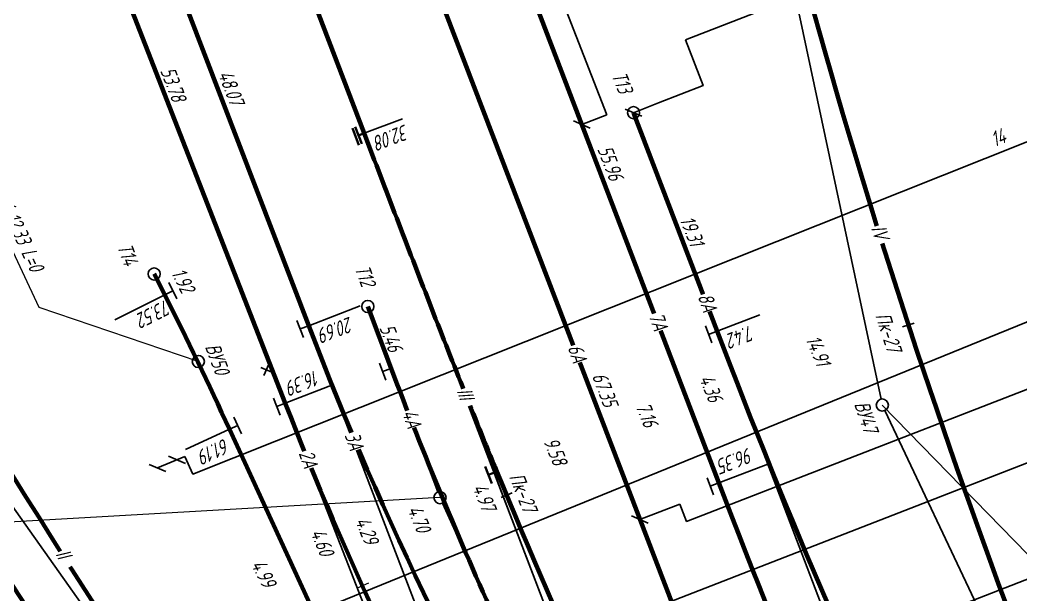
# Model space of a CAD drawing. Extents: x 8811 to 10286, y 10382 to 14118.
# Drawn here: x 9322.1 to 9404.7, y 12628.6 to 12676.1 of the extents above; entities that cross this region are included whole.
import ezdxf
from ezdxf.enums import TextEntityAlignment as Align

# ---------------------------------------------------------------- set-up
doc = ezdxf.new("R2010")
doc.units = 0
for name, color, linetype in [('10.Вершины', 7, 'Continuous'), ('10.Ось трассы', 7, 'Continuous'), ('10.Параметры кривых', 7, 'Continuous'), ('11.Вершины', 7, 'Continuous'), ('11.Ось трассы', 7, 'Continuous'), ('11.Параметры кривых', 7, 'Continuous'), ('21.Ось трассы', 7, 'Continuous'), ('35.Вершины', 7, 'Continuous'), ('35.Ось трассы', 7, 'Continuous'), ('35.Параметры кривых', 7, 'Continuous'), ('36.Вершины', 7, 'Continuous'), ('36.Ось трассы', 7, 'Continuous'), ('36.Параметры кривых', 7, 'Continuous'), ('8.Вершины', 7, 'Continuous'), ('I.Ось трассы', 7, 'Continuous'), ('II.Вершины', 7, 'Continuous'), ('II.Ось трассы', 7, 'Continuous'), ('III.Вершины', 7, 'Continuous'), ('III.Ось трассы', 7, 'Continuous'), ('IV.Ось трассы', 7, 'Continuous'), ('Iс.Междупутья', 7, 'Continuous'), ('Iс.Ось трассы', 7, 'Continuous'), ('Выход из парка Б.Вершины', 7, 'Continuous'), ('Выход из парка Б.Ось трассы', 7, 'Continuous'), ('Выход из парка Б.Параметры кривых', 7, 'Continuous'), ('КН I.Параметры кривых', 7, 'Continuous'), ('КН II.Параметры кривых', 7, 'Continuous'), ('маскировка', 7, 'Continuous')]:
    doc.layers.add(name, color=color, linetype=linetype)
for name, color, linetype, lineweight in [('10.Пикетаж', 7, 'Continuous', 15), ('IIс.Пикетаж', 7, 'Continuous', 15), ('кресты', 1, 'Continuous', 30), ('кресты здания и сооружения', 1, 'Continuous', 30), ('Уклоноуказатели по станции', 1, 'Continuous', 35)]:
    doc.layers.add(name, color=color, linetype=linetype, lineweight=lineweight)
doc.styles.add('спдс_сжатие09', font='SPDS.shx', dxfattribs={"width": 0.9, "oblique": 15, "height": 1.25})

# ---------------------------------------------------------------- blocks, each defined once
blk = doc.blocks.new('alignment_cc_sign')
at = {"color": 0, "linetype": 'ByBlock', "lineweight": -2}
for p, q in [((-1.5, 1.5), (1.5, 1.5)), ((0, 0), (0, 1.5))]:
    blk.add_line(p, q, dxfattribs=at)
blk = doc.blocks.new('alignment_tc_sign')
at = {"color": 0, "linetype": 'ByBlock', "lineweight": -2}
for p, q in [((-1.5, 1.5), (1.5, 1.5)), ((-1.5, 1), (1.5, 1)), ((0, 0), (0, 1))]:
    blk.add_line(p, q, dxfattribs=at)
blk = doc.blocks.new('stationing')
at = {"color": 7}
blk.add_line((0, 1), (0, -1), dxfattribs=at)

msp = doc.modelspace()

# ---------------------------------------------------------------- linework, layer by layer
at = {"layer": 'КН II.Параметры кривых', "color": 5, "lineweight": 30}
msp.add_line((9352.739, 12647.357), (9356.592, 12637.153), dxfattribs=at)
at = {"layer": 'кресты', "color": 5, "lineweight": 30}
for p, q in [((9341.986, 12647.437), (9342.902, 12647.035)), ((9342.645, 12647.694), (9342.243, 12646.778))]:
    msp.add_line(p, q, dxfattribs=at)
at = {"layer": 'Уклоноуказатели по станции', "color": 5, "lineweight": 30}
for p, q in [((9377.021, 12674.481), (9404.861, 12685.319)), ((9368.472, 12667.492), (9370.537, 12668.295)), ((9367.785, 12667.793), (9369.158, 12667.19)), ((9332.763, 12639.431), (9334.145, 12638.847)), ((9373.256, 12634.87), (9376.569, 12636.141)), ((9372.571, 12635.178), (9373.944, 12634.574))]:
    msp.add_line(p, q, dxfattribs=at)
at = {"layer": 'Уклоноуказатели по станции', "color": 5, "lineweight": 30, "flags": 128}
msp.add_lwpolyline([(9374.815, 12669.275), (9378.491, 12670.706), (9377.021, 12674.481)], dxfattribs=at)

# ---------------------------------------------------------------- block references
at = {"layer": '10.Пикетаж', "color": 5, "xscale": 0.4999999999999999, "yscale": 0.4999999999999999, "zscale": 0.4999999999999999, "rotation": 294.3943764737827}
msp.add_blockref('stationing', (9350.405, 12629.402), dxfattribs=at)

# ---------------------------------------------------------------- wipeouts: each hides what was drawn before it
at = {"color": 5}
for points in [[(9313.677, 12674.923), (9315.215, 12675.392), (9325.355, 12652.915), (9324.132, 12652.626)], [(9333.379, 12672.39), (9334.785, 12672.736), (9336.093, 12669.212), (9334.827, 12668.796)], [(9338.129, 12671.939), (9339.541, 12672.342), (9340.928, 12668.654), (9339.484, 12668.546)], [(9370.882, 12671.29), (9372.303, 12671.72), (9373.153, 12669.57), (9371.743, 12669.165)], [(9350.958, 12666.647), (9354.491, 12667.935), (9354.72, 12666.308), (9351.409, 12665.065)], [(9402.722, 12665.398), (9402.156, 12667.096), (9403.751, 12667.657), (9404.359, 12665.94)], [(9369.448, 12665.925), (9370.911, 12666.415), (9372.372, 12662.609), (9370.819, 12662.126)], [(9376.267, 12659.811), (9377.784, 12660.315), (9378.917, 12657.207), (9377.447, 12656.79)], [(9330.203, 12657.142), (9331.646, 12657.539), (9332.428, 12655.232), (9330.945, 12654.992)], [(9334.329, 12655.291), (9335.645, 12655.898), (9336.927, 12653.529), (9335.488, 12653.068)], [(9349.662, 12655.327), (9351.204, 12655.763), (9351.934, 12653.642), (9350.332, 12653.247)], [(9392.369, 12652.254), (9394.043, 12652.427), (9395.434, 12647.938), (9393.724, 12647.857)], [(9346.499, 12650.756), (9350.095, 12652.09), (9350.498, 12650.578), (9346.887, 12649.281)], [(9351.538, 12651.184), (9352.978, 12651.493), (9354.072, 12648.452), (9352.646, 12648.105)], [(9380.637, 12648.767), (9380.08, 12650.245), (9382.861, 12651.331), (9383.35, 12649.892)], [(9386.552, 12650.089), (9388.24, 12650.544), (9389.587, 12646.976), (9387.887, 12646.709)], [(9336.939, 12649.678), (9338.668, 12649.95), (9339.922, 12646.23), (9338.333, 12646.315)], [(9343.859, 12646.429), (9346.873, 12647.62), (9347.446, 12646.115), (9344.245, 12644.85)], [(9369.04, 12647.063), (9370.698, 12647.421), (9372.011, 12643.832), (9370.434, 12643.484)], [(9377.934, 12646.743), (9379.443, 12647.106), (9380.489, 12644.298), (9379.042, 12643.938)], [(9372.65, 12644.434), (9373.993, 12644.944), (9375.072, 12642.321), (9373.706, 12641.76)], [(9390.657, 12644.893), (9392.139, 12645.118), (9393.307, 12641.734), (9391.864, 12641.462)], [(9335.949, 12640.388), (9338.891, 12641.659), (9339.501, 12640.252), (9336.559, 12638.981)], [(9379.796, 12638.386), (9379.293, 12639.819), (9382.764, 12641.17), (9383.325, 12639.696)], [(9359.265, 12637.806), (9360.644, 12638.06), (9361.743, 12635.244), (9360.285, 12635.09)], [(9353.935, 12635.933), (9355.242, 12636.199), (9356.299, 12633.659), (9354.97, 12633.279)], [(9349.678, 12634.864), (9350.99, 12635.343), (9352, 12632.753), (9350.632, 12632.318)], [(9345.914, 12634.07), (9347.288, 12634.383), (9348.393, 12631.586), (9347.022, 12631.266)], [(9340.858, 12631.391), (9342.314, 12631.795), (9343.681, 12629.169), (9342.229, 12628.753)], [(9385.676, 12628.895), (9387.222, 12629.175), (9388.492, 12625.908), (9387.078, 12625.453)]]:
    msp.add_wipeout(points, dxfattribs=at).dxf.layer = 'маскировка'

# ---------------------------------------------------------------- next in the draw order: linework, layer by layer
at = {"color": 5, "lineweight": 30}
msp.add_line((9395.905, 12651.094), (9394.955, 12650.783), dxfattribs=at)
at = {"layer": '10.Вершины', "color": 5, "lineweight": 30}
msp.add_line((9344.004, 12644.477), (9358.944, 12606.159), dxfattribs=at)
at = {"layer": '10.Параметры кривых', "color": 5, "lineweight": 30}
msp.add_line((9344.004, 12644.477), (9347.993, 12646.033), dxfattribs=at)
at = {"layer": '11.Вершины', "color": 5, "lineweight": 30}
msp.add_line((9345.934, 12650.877), (9354.948, 12627.363), dxfattribs=at)
at = {"layer": '11.Параметры кривых', "color": 5, "lineweight": 30}
msp.add_line((9345.934, 12650.877), (9350.195, 12652.51), dxfattribs=at)
at = {"layer": '35.Вершины', "color": 5, "lineweight": 30}
msp.add_line((9379.778, 12637.894), (9388.305, 12615.571), dxfattribs=at)
at = {"layer": '35.Параметры кривых', "color": 5, "lineweight": 30}
msp.add_line((9379.778, 12637.894), (9384.04, 12639.522), dxfattribs=at)
at = {"layer": '36.Вершины', "color": 5, "lineweight": 30}
msp.add_line((9379.638, 12650.427), (9388.185, 12628.037), dxfattribs=at)
msp.add_circle((9372.75, 12668.471), 0.5, dxfattribs=at)
at = {"layer": '36.Ось трассы', "color": 5, "lineweight": 70, "flags": 128}
msp.add_lwpolyline([(9466.242, 12464.758), (9398.921, 12605.498, -0.02038), (9379.638, 12650.427), (9372.75, 12668.471)], format="xyb", dxfattribs=at)
at = {"layer": '36.Параметры кривых', "color": 5, "lineweight": 30}
msp.add_line((9379.638, 12650.427), (9383.17, 12651.776), dxfattribs=at)
at = {"layer": 'IV.Ось трассы', "color": 5, "lineweight": 70, "flags": 128}
msp.add_lwpolyline([(9506.526, 12410.55, -0.016344), (9487.755, 12444.981, -0.002734), (9484.42, 12451.699, -0.001953), (9481.149, 12458.448, -0.001172), (9477.92, 12465.217, -0.000391), (9474.712, 12471.996), (9429.583, 12567.495, -0.000391), (9426.382, 12574.278, -0.001172), (9423.202, 12581.071, -0.001953), (9420.065, 12587.883, -0.002734), (9416.992, 12594.724, -0.04558), (9382.098, 12698.162, -0.002734), (9380.399, 12705.467, -0.001953), (9378.768, 12712.787, -0.001172), (9377.183, 12720.118, -0.000391), (9375.622, 12727.454), (9374.47, 12732.876)], format="xyb", dxfattribs=at)
at = {"layer": 'Выход из парка Б.Вершины', "color": 5, "lineweight": 30}
msp.add_line((9339.399, 12642.328), (9337.032, 12647.474), dxfattribs=at)
for centre in [(9333.188, 12655.153), (9336.824, 12647.929)]:
    msp.add_circle(centre, 0.5, dxfattribs=at)
at = {"layer": 'Выход из парка Б.Параметры кривых', "color": 5, "lineweight": 30}
msp.add_line((9339.399, 12642.328), (9335.765, 12640.656), dxfattribs=at)
at = {"layer": 'КН II.Параметры кривых', "color": 5, "lineweight": 30}
msp.add_line((9361.485, 12626.298), (9356.976, 12636.23), dxfattribs=at)
for centre in [(9350.81, 12652.467), (9356.769, 12636.685)]:
    msp.add_circle(centre, 0.5, dxfattribs=at)
at = {"layer": 'кресты здания и сооружения', "color": 5, "lineweight": 30}
msp.add_lwpolyline([(9376.569, 12636.141), (9377.123, 12634.717), (9416.823, 12650.122)], dxfattribs=at)
at = {"layer": 'кресты здания и сооружения', "color": 5, "lineweight": 20}
for points in [[(9393.275, 12644.328), (9415.099, 12621.904), (9426.27, 12594.68)], [(9356.769, 12636.685), (9296.673, 12633.263)]]:
    msp.add_lwpolyline(points, dxfattribs=at)
at = {"layer": 'Уклоноуказатели по станции', "color": 5, "lineweight": 30}
for p, q in [((9375.622, 12727.454), (9393.171, 12644.817)), ((9370.537, 12668.295), (9366.145, 12679.579)), ((9372.063, 12668.773), (9373.437, 12668.169)), ((9372.75, 12668.471), (9374.815, 12669.275)), ((9350.514, 12666.766), (9353.666, 12667.972)), ((9429.583, 12567.495), (9393.489, 12643.876)), ((9333.454, 12639.139), (9335.725, 12640.086)), ((9334.377, 12640.097), (9335.758, 12639.513))]:
    msp.add_line(p, q, dxfattribs=at)
for centre in [(9372.75, 12668.471), (9393.275, 12644.328)]:
    msp.add_circle(centre, 0.5, dxfattribs=at)

# ---------------------------------------------------------------- next in the draw order: block references
at = {"layer": '10.Ось трассы', "color": 5, "lineweight": 30, "xscale": 0.4999999999999988, "yscale": 0.4999999999999988, "zscale": 0.4999999999999988, "rotation": 111.3000020726763}
msp.add_blockref('alignment_cc_sign', (9344.004, 12644.477), dxfattribs=at)
at = {"layer": '11.Ось трассы', "color": 5, "lineweight": 30, "xscale": 0.4999999999999996, "yscale": 0.4999999999999996, "zscale": 0.4999999999999996, "rotation": 110.9736146529981}
msp.add_blockref('alignment_cc_sign', (9345.934, 12650.877), dxfattribs=at)
at = {"layer": '35.Ось трассы', "color": 5, "lineweight": 30, "xscale": 0.5, "yscale": 0.5, "zscale": 0.5, "rotation": 110.9067675915911}
msp.add_blockref('alignment_cc_sign', (9379.778, 12637.894), dxfattribs=at)
at = {"layer": '36.Ось трассы', "color": 5, "lineweight": 30, "xscale": 0.5, "yscale": 0.5, "zscale": 0.5, "rotation": 110.8934282321421}
msp.add_blockref('alignment_cc_sign', (9379.638, 12650.427), dxfattribs=at)
at = {"layer": 'III.Ось трассы', "color": 5, "lineweight": 40, "xscale": 0.4999999999999999, "yscale": 0.4999999999999999, "zscale": 0.4999999999999999, "rotation": 110.9372780466136}
msp.add_blockref('alignment_tc_sign', (9350.514, 12666.766), dxfattribs=at)
at = {"layer": 'Выход из парка Б.Ось трассы', "color": 5, "lineweight": 30, "xscale": 0.5, "yscale": 0.5, "zscale": 0.5, "rotation": 294.6943961755412}
msp.add_blockref('alignment_cc_sign', (9339.399, 12642.328), dxfattribs=at)
at = {"layer": 'КН II.Параметры кривых', "color": 5, "lineweight": 30, "xscale": 0.4999999999999961, "yscale": 0.4999999999999961, "zscale": 0.4999999999999961, "rotation": 110.6857016889145}
msp.add_blockref('alignment_cc_sign', (9352.739, 12647.357), dxfattribs=at)

# ---------------------------------------------------------------- next in the draw order: texts
at = {"layer": '10.Параметры кривых', "color": 5, "lineweight": 30, "style": 'спдс_сжатие09', "oblique": 15, "width": 0.9}
msp.add_text('16.39', height=1.25, rotation=201.3, dxfattribs=at).set_placement((9344.045, 12646.271), align=Align.RIGHT)
at = {"layer": '11.Параметры кривых', "color": 5, "lineweight": 30, "style": 'спдс_сжатие09', "oblique": 15, "width": 0.9}
msp.add_text('20.69', height=1.25, rotation=200.97362, dxfattribs=at).set_placement((9346.697, 12650.634), align=Align.RIGHT)
at = {"layer": '35.Параметры кривых', "color": 5, "lineweight": 30, "style": 'спдс_сжатие09', "oblique": 15, "width": 0.9}
msp.add_text('96.35', height=1.25, rotation=200.90676, dxfattribs=at).set_placement((9379.63, 12639.829), align=Align.RIGHT)
at = {"layer": '36.Параметры кривых', "color": 5, "lineweight": 30, "style": 'спдс_сжатие09', "oblique": 15, "width": 0.9}
msp.add_text('7.42', height=1.25, rotation=200.89343, dxfattribs=at).set_placement((9380.4, 12650.183), align=Align.RIGHT)
at = {"layer": '8.Вершины', "color": 5, "lineweight": 30, "style": 'спдс_сжатие09', "oblique": 15, "width": 0.9}
for s, rotation, p in [('Т13', 291.98962, (9371.48, 12671.784)), ('Т14', 290.38396, (9330.691, 12657.617)), ('Т12', 290.38396, (9350.297, 12655.827))]:
    msp.add_text(s, height=1.25, rotation=rotation, dxfattribs=at).set_placement(p, align=Align.MIDDLE_LEFT)
for s, p in [('14.91', (9387.395, 12648.607)), ('4.36', (9378.554, 12645.495)), ('7.16', (9373.258, 12643.312)), ('4.97', (9359.841, 12636.494)), ('4.70', (9354.47, 12634.712)), ('4.29', (9350.16, 12633.746)), ('4.60', (9346.478, 12632.78))]:
    msp.add_text(s, height=1.25, rotation=291.98962, dxfattribs=at).set_placement(p, align=Align.CENTER)
at = {"layer": 'Iс.Междупутья', "color": 5, "lineweight": 30, "style": 'спдс_сжатие09', "oblique": 15, "width": 0.9}
for s, p in [('1.92', (9335.001, 12654.347)), ('4.99', (9341.655, 12630.157))]:
    msp.add_text(s, height=1.25, rotation=297, dxfattribs=at).set_placement(p, align=Align.CENTER)
at = {"layer": 'Iс.Ось трассы', "color": 5, "lineweight": 30, "style": 'спдс_сжатие09', "oblique": 15, "width": 0.9}
msp.add_text('ВУ50', height=1.25, rotation=290.13698, dxfattribs=at).set_placement((9337.807, 12647.937), align=Align.CENTER)
at = {"layer": 'Выход из парка Б.Параметры кривых', "color": 5, "lineweight": 30, "style": 'спдс_сжатие09', "oblique": 15, "width": 0.9}
msp.add_text('У=2°1\'5" R=350 T=6.16 K=12.33 L=0', height=1.25, rotation=294.92313, dxfattribs=at).set_placement((9318.971, 12663.856), align=Align.CENTER)
msp.add_text('61.19', height=1.25, rotation=204.69439, dxfattribs=at).set_placement((9339.04, 12641.612))
at = {"layer": 'Уклоноуказатели по станции', "color": 5, "lineweight": 30, "style": 'спдс_сжатие09', "oblique": 15, "width": 0.9}
for s, rotation, p in [('53.78', 290.90677, (9334.174, 12670.603)), ('48.07', 290.90677, (9338.945, 12670.321)), ('55.96', 290.90677, (9370.255, 12664.109)), ('19.31', 291.78759, (9376.985, 12658.488)), ('Пк-27', 288.11317, (9393.186, 12650.161)), ('5.46', 290.90677, (9352.152, 12649.661)), ('67.35', 290.90677, (9369.795, 12645.398))]:
    msp.add_text(s, height=1.25, rotation=rotation, dxfattribs=at).set_placement(p, align=Align.CENTER)
msp.add_text('32.08', height=1.25, rotation=200.93728, dxfattribs=at).set_placement((9351.276, 12666.522), align=Align.RIGHT)
msp.add_text('14 ', height=1.25, rotation=22.08426, dxfattribs=at).set_placement((9402.296, 12666.198), align=Align.MIDDLE_LEFT)
msp.add_text('ВУ47', height=1.25, rotation=288.63587, dxfattribs=at).set_placement((9392.536, 12643.569), align=Align.TOP_CENTER)

# ---------------------------------------------------------------- next in the draw order: wipeouts: each hides what was drawn before it
at = {"color": 5}
for points in [[(9330.654, 12651.352), (9333.939, 12652.996), (9334.586, 12651.631), (9331.302, 12650.095)], [(9362.068, 12638.901), (9363.624, 12639.343), (9365.231, 12635.076), (9363.772, 12634.79)]]:
    msp.add_wipeout(points, dxfattribs=at).dxf.layer = 'маскировка'

# ---------------------------------------------------------------- next in the draw order: linework, layer by layer
at = {"color": 5, "lineweight": 30}
msp.add_line((9362.737, 12637.075), (9361.814, 12636.691), dxfattribs=at)
at = {"layer": 'II.Вершины', "color": 5, "lineweight": 30}
msp.add_line((9354.16, 12589.834), (9305.194, 12658.949), dxfattribs=at)
at = {"layer": 'Выход из парка Б.Вершины', "color": 5, "lineweight": 30}
msp.add_line((9334.052, 12653.435), (9336.599, 12648.375), dxfattribs=at)
at = {"layer": 'Выход из парка Б.Параметры кривых', "color": 5, "lineweight": 30}
msp.add_line((9334.052, 12653.435), (9329.949, 12651.37), dxfattribs=at)
at = {"layer": 'кресты здания и сооружения', "color": 5, "lineweight": 20}
msp.add_lwpolyline([(9336.824, 12647.929), (9323.683, 12652.373), (9312.863, 12675.536)], dxfattribs=at)

# ---------------------------------------------------------------- next in the draw order: block references
at = {"layer": 'III.Ось трассы', "color": 5, "lineweight": 40, "xscale": 0.5, "yscale": 0.5, "zscale": 0.5, "rotation": 112.3696711684028}
msp.add_blockref('alignment_cc_sign', (9361.467, 12638.838), dxfattribs=at)
at = {"layer": 'Выход из парка Б.Ось трассы', "color": 5, "lineweight": 30, "xscale": 0.4999999999999997, "yscale": 0.4999999999999997, "zscale": 0.4999999999999997, "rotation": 296.7125668111182}
msp.add_blockref('alignment_cc_sign', (9334.052, 12653.435), dxfattribs=at)

# ---------------------------------------------------------------- next in the draw order: texts
at = {"layer": 'Выход из парка Б.Параметры кривых', "color": 5, "lineweight": 30, "style": 'спдс_сжатие09', "oblique": 15, "width": 0.9}
msp.add_text('73.52', height=1.25, rotation=206.71256, dxfattribs=at).set_placement((9334.203, 12653.097))

# ---------------------------------------------------------------- next in the draw order: wipeouts: each hides what was drawn before it
at = {"color": 5}
msp.add_wipeout([(9364.979, 12641.522), (9366.467, 12641.984), (9367.563, 12639.158), (9366.228, 12638.736)], dxfattribs=at).dxf.layer = 'маскировка'

# ---------------------------------------------------------------- next in the draw order: linework, layer by layer
at = {"color": 5, "lineweight": 30}
msp.add_line((9327.977, 12619.734), (9417.981, 12656.394), dxfattribs=at)
at = {"layer": '10.Ось трассы', "color": 5, "lineweight": 70, "flags": 128}
msp.add_lwpolyline([(9433.432, 12507.442), (9399.637, 12552.126), (9384.235, 12572.491, -0.069049), (9344.004, 12644.477), (9324.469, 12694.582)], format="xyb", dxfattribs=at)
at = {"layer": '11.Ось трассы', "color": 5, "lineweight": 70, "flags": 128}
msp.add_lwpolyline([(9399.59, 12552.189), (9368.261, 12604.828, -0.042725), (9345.934, 12650.877), (9328.727, 12695.765)], format="xyb", dxfattribs=at)
at = {"layer": '21.Ось трассы', "color": 5, "lineweight": 70, "flags": 128}
msp.add_lwpolyline([(9559.523, 12314.917), (9419.292, 12540.175, -0.047764), (9376.862, 12625.521), (9352.763, 12688.415)], format="xyb", dxfattribs=at)
at = {"layer": '35.Ось трассы', "color": 5, "lineweight": 70, "flags": 128}
msp.add_lwpolyline([(9440.969, 12505.355), (9399.011, 12593.097, -0.020321), (9379.778, 12637.894), (9359.807, 12690.174)], format="xyb", dxfattribs=at)
at = {"layer": 'I.Ось трассы', "color": 5, "lineweight": 70, "flags": 128}
msp.add_lwpolyline([(9691.217, 11985.199), (9563.529, 12262.894, 0.000521), (9559.345, 12271.977, 0.001563), (9555.123, 12281.042, 0.002604), (9550.826, 12290.071, 0.003646), (9546.416, 12299.047, 0.029703), (9510.797, 12360.724, 0.003646), (9505.228, 12369.029, 0.002604), (9499.555, 12377.264, 0.001563), (9493.813, 12385.452, 0.000521), (9488.038, 12393.615), (9339.847, 12602.767, -0.001042), (9334.077, 12610.935, -0.003125), (9328.375, 12619.15, -0.038388), (9282.424, 12698.846, -0.003125), (9278.17, 12707.896, -0.001042), (9273.992, 12716.982), (9159.262, 12967.396, -0.001042)], format="xyb", dxfattribs=at)
at = {"layer": 'II.Ось трассы', "color": 5, "lineweight": 70, "flags": 128}
msp.add_lwpolyline([(9707.899, 11972.589), (9677.778, 12041.35, 0.00025), (9673.763, 12050.508, 0.00075), (9669.729, 12059.659, 0.002531), (9659.364, 12082.749, 0.00075), (9655.208, 12091.844, 0.00025), (9651.033, 12100.931), (9591.161, 12231.14, 0.000521), (9586.978, 12240.222, 0.001563), (9582.756, 12249.287, 0.002604), (9578.459, 12258.317, 0.003646), (9574.049, 12267.292, 0.029692), (9538.444, 12328.948, 0.003646), (9532.875, 12337.254, 0.002604), (9527.202, 12345.489, 0.001563), (9521.461, 12353.677, 0.000521), (9515.686, 12361.841), (9354.16, 12589.834, -0.000781), (9348.388, 12597.999, -0.002344), (9342.666, 12606.201, -0.040635), (9277.863, 12718.687, -0.002344), (9273.638, 12727.751, -0.000781), (9269.469, 12736.841), (9163.941, 12967.586, -0.001042)], format="xyb", dxfattribs=at)
at = {"layer": 'III.Вершины', "color": 5}
msp.add_line((9350.514, 12666.766), (9376.282, 12599.417), dxfattribs=at)
at = {"layer": 'Выход из парка Б.Ось трассы', "color": 5, "lineweight": 70, "flags": 128}
msp.add_lwpolyline([(9364.965, 12586.73), (9339.399, 12642.328, 0.008806), (9334.052, 12653.435), (9333.188, 12655.153)], format="xyb", dxfattribs=at)
at = {"layer": 'КН II.Параметры кривых', "color": 5, "lineweight": 30}
msp.add_line((9348.715, 12671.535), (9376.282, 12599.417), dxfattribs=at)
at = {"layer": 'КН II.Параметры кривых', "color": 5, "lineweight": 70, "flags": 128}
for points in [[(9712.934, 11973.413), (9601.12, 12223.647, 0.000391), (9598.057, 12230.493, 0.001172), (9594.972, 12237.329, 0.001953), (9591.845, 12244.146, 0.002734), (9588.654, 12250.933, 0.021661), (9564.266, 12296.818, 0.002734), (9560.425, 12303.26, 0.001953), (9556.525, 12309.666, 0.001172), (9552.584, 12316.047, 0.000391), (9548.624, 12322.416), (9414.837, 12537.31, -0.000391), (9410.876, 12543.679, -0.001172), (9406.935, 12550.06, -0.001953), (9403.035, 12556.466, -0.002734), (9399.194, 12562.908, -0.035372), (9361.467, 12638.838, -0.002734), (9358.653, 12645.79, -0.001953), (9355.903, 12652.767, -0.001172), (9353.198, 12659.762, -0.000391), (9350.514, 12666.766), (9319.485, 12747.864)], [(9380.793, 12583.772), (9361.485, 12626.298, -0.016292), (9352.739, 12647.357), (9350.81, 12652.467)]]:
    msp.add_lwpolyline(points, format="xyb", dxfattribs=at)
at = {"layer": 'Уклоноуказатели по станции', "color": 5, "lineweight": 30}
for p, q in [((9363.222, 12623.214), (9429.086, 12648.833)), ((9366.644, 12614.934), (9433.028, 12640.776))]:
    msp.add_line(p, q, dxfattribs=at)
at = {"layer": 'Уклоноуказатели по станции', "color": 5, "lineweight": 30, "flags": 128}
msp.add_lwpolyline([(9412.05, 12668.789), (9336.386, 12638.628), (9335.725, 12640.086)], dxfattribs=at)

# ---------------------------------------------------------------- next in the draw order: texts
at = {"layer": '8.Вершины', "color": 5, "lineweight": 30, "style": 'спдс_сжатие09', "oblique": 15, "width": 0.9}
msp.add_text('9.58', height=1.25, rotation=291.98962, dxfattribs=at).set_placement((9365.713, 12640.286), align=Align.CENTER)
at = {"layer": 'IIс.Пикетаж', "color": 5, "lineweight": 30, "style": 'спдс_сжатие09', "oblique": 15, "width": 0.9}
msp.add_text('Пк-27', height=1.25, rotation=291.39759, dxfattribs=at).set_placement((9363.046, 12636.892), align=Align.CENTER)

# ---------------------------------------------------------------- next in the draw order: texts
at = {"layer": 'КН I.Параметры кривых', "color": 5, "lineweight": 30, "char_height": 1.25, "attachment_point": 1, "style": 'спдс_сжатие09', "bg_fill": 3, "box_fill_scale": 1, "bg_fill_color": 256, "bg_fill_transparency": 0}
for s, insert, rotation in [('IV     ', (9393.5, 12659.34), 288.79864), ('8А     ', (9379.201, 12653.714), 288.79864), ('7А     ', (9375.16, 12652.124), 288.79864), ('6А     ', (9368.468, 12649.489), 288.79864), ('III     ', (9359.32, 12645.892), 288.79864), ('4А     ', (9354.808, 12644.117), 288.79864), ('3А     ', (9350.061, 12642.249), 288.79864), ('2А     ', (9346.279, 12640.761), 288.79864), ('II     ', (9326.101, 12632.612), 298.6501)]:
    msp.add_mtext_dynamic_manual_height_columns(s, width=1.5, gutter_width=12.5, heights=[0], dxfattribs=dict(at, insert=insert, rotation=rotation))

doc.saveas('drawing.dxf')
